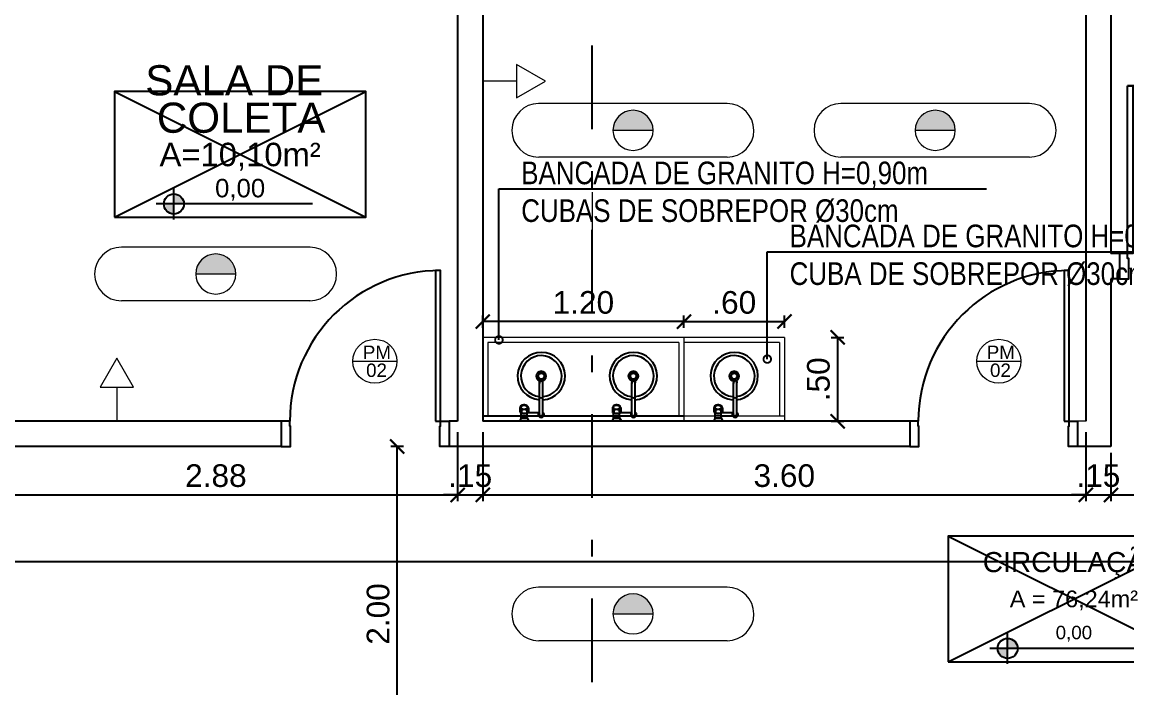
# Model space of a CAD drawing. Header units: inches. Extents: x 44782 to 44933, y 6798 to 6838.
# Drawn here: x 44802.61 to 44809.21, y 6819.24 to 6823.21 of the extents above; entities that cross this region are included whole.
import ezdxf
from ezdxf import colors
from ezdxf.entities.mleader import LeaderData, LeaderLine
from ezdxf.enums import TextEntityAlignment as Align
from ezdxf.math import Vec2, Vec3

# ---------------------------------------------------------------- set-up
doc = ezdxf.new("R2010")
doc.units = ezdxf.units.IN
doc.header["$MEASUREMENT"] = 0
doc.linetypes.add('DASHDOT', pattern=[1, 0.5, -0.25, 0, -0.25])
doc.layers.get('Defpoints').update_dxf_attribs({"color": 250})
for name, color, linetype in [('APCOZ', 7, 'Continuous'), ('APCOZ-I', 251, 'Continuous'), ('LAMPADAS', 5, 'Continuous'), ('linha de corte', 1, 'Continuous'), ('PAREDES', 4, 'Continuous'), ('PONTO DENTISTA', 7, 'Continuous'), ('PORTAS', 2, 'Continuous'), ('TEXTO01', 7, 'Continuous'), ('TEXTO02', 3, 'Continuous'), ('TEXTO03', 2, 'Continuous')]:
    doc.layers.add(name, color=color, linetype=linetype)
doc.layers.add('at_Entity', color=7, linetype='Continuous', lineweight=9)
doc.layers.add('at_Text', color=7, linetype='Continuous', lineweight=9)
doc.layers.add('TOMADAS', color=150, linetype='Continuous', true_color=0x007fff)
doc.styles.add('ARIAL', font='ARIALN.TTF', dxfattribs={"height": 0.18})
doc.styles.add('Fonte 02', font='ARIALUNI.TTF')
doc.styles.add('FONTE01', font='swissi.ttf')
doc.styles.add('Fonte02', font='arial.ttf')
doc.styles.add('TEXTO1', font='swissko.ttf', dxfattribs={"width": 0.6, "height": 0.1})
doc.dimstyles.new('Esc 1-75', dxfattribs={"dimscale": 0.75, "dimtxt": 0.18, "dimasz": 0.1125, "dimexe": 0.05, "dimexo": 0.05, "dimgap": 0.06, "dimtad": 1, "dimzin": 4, "dimdsep": 46, "dimtxsty": 'Fonte 02', "dimblk": 'ARCHTICK', "dimcen": 0, "dimclrd": 250, "dimclre": 250, "dimadec": 0, "dimazin": 1, "dimtfac": 1, "dimtix": 1, "dimtmove": 1, "dimatfit": 3, "dimldrblk": 'ARCHTICK', "dimfxl": 0, "dimarcsym": 0})

# ---------------------------------------------------------------- blocks, each defined once
blk = doc.blocks.new('A$C2B7D2525')
at = {"layer": 'at_Entity', "true_color": 0x007fff}
h = blk.add_hatch(color=150, dxfattribs=at)
h.dxf.hatch_style = 1
h.paths.add_polyline_path([(0.723, 0.2795, 0.414214), (0.6034, 0.1599, 0.002212), (0.6034, 0.1588), (0.8427, 0.1588, 0.002212), (0.8427, 0.1599, 0.414214)])
at = {"layer": 'at_Entity', "color": 150, "true_color": 0x007fff}
for p, q in [((1.2852, 0.3197), (0.1609, 0.3197)), ((0.7241, 0.1588), (0.6034, 0.1588)), ((0.8427, 0.1588), (0.6034, 0.1588)), ((0.8427, 0.1588), (0.7241, 0.1588)), ((0.8427, 0.1588), (0.7241, 0.1588)), ((1.2852, 0), (0.1609, 0))]:
    blk.add_line(p, q, dxfattribs=at)
for centre, radius, start, end in [((0.1599, 0.1599), 0.1599, 90, 180), ((0.723, 0.1599), 0.1196, 90, 180), ((0.723, 0.1599), 0.1196, 360, 90), ((1.2841, 0.1599), 0.1599, 0.00268, 90), ((0.1599, 0.1599), 0.1599, 180, 270), ((0.723, 0.1599), 0.1196, 180, 270), ((0.723, 0.1599), 0.1196, 270, 0), ((1.2841, 0.1599), 0.1599, 270.00537, 0.00268)]:
    blk.add_arc(centre, radius, start, end, dxfattribs=at)
blk = doc.blocks.new('Leg_Ambiente05_50')
at = {"layer": 'TEXTO01', "linetype": 'Continuous', "ltscale": 0.0001}
h = blk.add_hatch(color=256, dxfattribs=at)
h.paths.add_polyline_path([(-0.2635, -0.157), (-0.2635, -0.1969), (-0.2235, -0.1969, 0.414214)])
h.paths.add_polyline_path([(-0.2635, -0.1969), (-0.3034, -0.1969, 0.414214), (-0.2635, -0.2368)])
at = {"layer": 'Defpoints'}
for p, q in [((-0.5, -0.25), (0.5, 0.25)), ((-0.5, 0.25), (0.5, -0.25))]:
    blk.add_line(p, q, dxfattribs=at)
blk.add_lwpolyline([(-0.5, -0.25), (0.5, -0.25), (0.5, 0.25), (-0.5, 0.25)], close=True, dxfattribs=at)
at = {"layer": 'TEXTO01', "linetype": 'Continuous', "ltscale": 0.0001}
for p, q in [((-0.2635, -0.2589), (-0.2635, -0.1349)), ((0.2874, -0.1969), (-0.3344, -0.1969))]:
    blk.add_line(p, q, dxfattribs=at)
blk.add_circle((-0.2635, -0.1969), 0.0399, dxfattribs=at)
at = {"layer": 'TEXTO01', "style": 'FONTE01'}
blk.add_attdef('NÍVEL', text='', height=0.08, dxfattribs=at).set_placement((0, -0.1338), align=Align.MIDDLE_CENTER)
at = {"layer": 'TEXTO02', "style": 'Fonte02'}
blk.add_attdef('ÁREA', text='', height=0.1, dxfattribs=at).set_placement((0, 0.0311), align=Align.MIDDLE_CENTER)
at = {"layer": 'TEXTO03', "style": 'Fonte02'}
for tag, p in [('AMB1', (0.0037, 0.5301)), ('AMB1', (0, 0.3711)), ('AMB2', (0, 0.2036))]:
    blk.add_attdef(tag, text='', height=0.12, dxfattribs=at).set_placement(p, align=Align.MIDDLE_CENTER)
blk = doc.blocks.new('A$C1E546F2D')
at = {"layer": 'PORTAS'}
for points in [[(0.921, 0.1503), (0.9507, 0.1503), (0.9507, 1.0502), (0.921, 1.0502), (0.921, 0.1503)], [(0, 0.1503), (0, 0), (0.055, 0), (0.055, 0.1207), (0.0508, 0.1207), (0.0508, 0.1503), (0, 0.1503)], [(1.0015, 0.1503), (1.0015, 0), (0.9464, 0), (0.9464, 0.1207), (0.9507, 0.1207), (0.9507, 0.1503), (1.0015, 0.1503)]]:
    blk.add_lwpolyline(points, dxfattribs=at)
blk.add_arc((0.9507, 0.1503), 0.8998, 90, 180, dxfattribs=at)
blk = doc.blocks.new('A$C47793E6F')
at = {"layer": 'PORTAS'}
blk.add_lwpolyline([(0.0487, 1.1518), (0.0805, 1.1518), (0.0805, 0.1503), (0.0487, 0.1503)], close=True, dxfattribs=at)
for points in [[(0, 0.1503), (0, 0), (0.055, 0), (0.055, 0.1207), (0.0487, 0.1207), (0.0487, 0.1503), (0, 0.1503)], [(1.0989, 0.1503), (1.0989, 0), (1.0438, 0), (1.0438, 0.1207), (1.0502, 0.1207), (1.0502, 0.1503), (1.0989, 0.1503)]]:
    blk.add_lwpolyline(points, dxfattribs=at)
blk.add_arc((0.0487, 0.1503), 1.0015, 0, 90, dxfattribs=at)
blk = doc.blocks.new('_DotSmall')
at = {"color": 0, "linetype": 'ByBlock', "const_width": 0.5}
blk.add_lwpolyline([(-0.0625, 0, 1), (0.0625, 0, 1)], format="xyb", close=True, dxfattribs=at)
blk = doc.blocks.new('A$C4BC3063A')
at = {"layer": 'at_Entity', "color": 150, "true_color": 0x007fff}
for p, q in [((0.2011, 0), (0.2011, 0.199)), ((0.2011, 0.199), (0.3748, 0.0995)), ((0.2011, 0.0995), (0, 0.0995)), ((0.3748, 0.0995), (0.2011, 0))]:
    blk.add_line(p, q, dxfattribs=at)
blk = doc.blocks.new('_ARCHTICK')
at = {"color": 0, "linetype": 'ByBlock', "const_width": 0.15}
blk.add_lwpolyline([(-0.5, -0.5), (0.5, 0.5)], dxfattribs=at)
blk = doc.blocks.new('*D165')
at = {"layer": 'at_Text', "color": 250, "lineweight": -2, "transparency": 16777216}
for p, q in [((44805.3629, 6824.6013), (44805.3629, 6824.6763)), ((44808.9602, 6824.6013), (44808.9602, 6824.6763)), ((44808.9602, 6824.6388), (44805.3629, 6824.6388))]:
    blk.add_line(p, q, dxfattribs=at)
at = {"layer": 'Defpoints', "color": 0, "transparency": 16777216}
for p in [(44805.3629, 6824.6388), (44808.9602, 6824.4552), (44805.3629, 6820.805)]:
    blk.add_point(p, dxfattribs=at)
at = {"layer": 'at_Text', "color": 250, "lineweight": -2, "transparency": 16777216, "xscale": 0.084375, "yscale": 0.084375, "zscale": 0.084375, "rotation": 180}
blk.add_blockref('_ARCHTICK', (44805.3629, 6824.6388), dxfattribs=at)
at = {"layer": 'at_Text', "color": 250, "lineweight": -2, "transparency": 16777216, "xscale": 0.084375, "yscale": 0.084375, "zscale": 0.084375}
blk.add_blockref('_ARCHTICK', (44808.9602, 6824.6388), dxfattribs=at)
at = {"layer": 'at_Text', "color": 0, "transparency": 16777216, "insert": (44807.1616, 6824.7528), "char_height": 0.135, "attachment_point": 5, "style": 'Fonte 02'}
blk.add_mtext('3.60', dxfattribs=at)
blk = doc.blocks.new('*D211')
at = {"layer": 'at_Text', "color": 250, "lineweight": -2, "transparency": 16777216}
for p, q in [((44804.8901, 6820.6817), (44804.8151, 6820.6817)), ((44804.8526, 6818.682), (44804.8526, 6820.6817)), ((44804.8526, 6818.682), (44804.8151, 6818.682))]:
    blk.add_line(p, q, dxfattribs=at)
at = {"layer": 'Defpoints', "color": 0, "transparency": 16777216}
for p in [(44804.8526, 6820.6817), (44805.1069, 6820.6817), (44804.8526, 6818.682)]:
    blk.add_point(p, dxfattribs=at)
at = {"layer": 'at_Text', "color": 250, "lineweight": -2, "transparency": 16777216, "xscale": 0.084375, "yscale": 0.084375, "zscale": 0.084375}
for p, rotation in [((44804.8526, 6820.6817), 90), ((44804.8526, 6818.682), 270)]:
    blk.add_blockref('_ARCHTICK', p, dxfattribs=dict(at, rotation=rotation))
at = {"layer": 'at_Text', "color": 0, "transparency": 16777216, "insert": (44804.7387, 6819.6818), "char_height": 0.135, "attachment_point": 5, "rotation": 90, "style": 'Fonte 02'}
blk.add_mtext('2.00', dxfattribs=at)
blk = doc.blocks.new('*D219')
at = {"layer": 'at_Text', "color": 250, "lineweight": -2, "transparency": 16777216}
for p, q in [((44802.3283, 6820.7677), (44802.3283, 6820.3552)), ((44805.2127, 6820.7677), (44805.2127, 6820.3552)), ((44802.3283, 6820.3927), (44805.2127, 6820.3927))]:
    blk.add_line(p, q, dxfattribs=at)
at = {"layer": 'Defpoints', "color": 0, "transparency": 16777216}
for p in [(44802.3283, 6820.8319), (44805.2127, 6820.8319), (44805.2127, 6820.3927)]:
    blk.add_point(p, dxfattribs=at)
at = {"layer": 'at_Text', "color": 250, "lineweight": -2, "transparency": 16777216, "xscale": 0.084375, "yscale": 0.084375, "zscale": 0.084375, "rotation": 180}
blk.add_blockref('_ARCHTICK', (44802.3283, 6820.3927), dxfattribs=at)
at = {"layer": 'at_Text', "color": 250, "lineweight": -2, "transparency": 16777216, "xscale": 0.084375, "yscale": 0.084375, "zscale": 0.084375}
blk.add_blockref('_ARCHTICK', (44805.2127, 6820.3927), dxfattribs=at)
at = {"layer": 'at_Text', "color": 0, "transparency": 16777216, "insert": (44803.7705, 6820.5067), "char_height": 0.135, "attachment_point": 5, "style": 'Fonte 02'}
blk.add_mtext('2.88', dxfattribs=at)
blk = doc.blocks.new('*D220')
at = {"layer": 'at_Text', "color": 250, "lineweight": -2, "transparency": 16777216}
for p, q in [((44805.2127, 6820.7677), (44805.2127, 6820.3552)), ((44805.3629, 6820.7677), (44805.3629, 6820.3552)), ((44805.2127, 6820.3927), (44805.1283, 6820.3927)), ((44805.2127, 6820.3927), (44805.3629, 6820.3927)), ((44805.3629, 6820.3927), (44805.4473, 6820.3927))]:
    blk.add_line(p, q, dxfattribs=at)
at = {"layer": 'Defpoints', "color": 0, "transparency": 16777216}
for p in [(44805.2127, 6820.8319), (44805.3629, 6820.8319), (44805.3629, 6820.3927)]:
    blk.add_point(p, dxfattribs=at)
at = {"layer": 'at_Text', "color": 250, "lineweight": -2, "transparency": 16777216, "xscale": 0.084375, "yscale": 0.084375, "zscale": 0.084375}
blk.add_blockref('_ARCHTICK', (44805.2127, 6820.3927), dxfattribs=at)
at = {"layer": 'at_Text', "color": 250, "lineweight": -2, "transparency": 16777216, "xscale": 0.084375, "yscale": 0.084375, "zscale": 0.084375, "rotation": 180}
blk.add_blockref('_ARCHTICK', (44805.3629, 6820.3927), dxfattribs=at)
at = {"layer": 'at_Text', "color": 0, "transparency": 16777216, "insert": (44805.2878, 6820.5067), "char_height": 0.135, "attachment_point": 5, "style": 'Fonte 02'}
blk.add_mtext('.15', dxfattribs=at)
blk = doc.blocks.new('*D221')
at = {"layer": 'at_Text', "color": 250, "lineweight": -2, "transparency": 16777216}
for p, q in [((44805.3629, 6820.7677), (44805.3629, 6820.3552)), ((44808.9602, 6820.7677), (44808.9602, 6820.3552)), ((44805.3629, 6820.3927), (44808.9602, 6820.3927))]:
    blk.add_line(p, q, dxfattribs=at)
at = {"layer": 'Defpoints', "color": 0, "transparency": 16777216}
for p in [(44805.3629, 6820.8319), (44808.9602, 6820.8319), (44808.9602, 6820.3927)]:
    blk.add_point(p, dxfattribs=at)
at = {"layer": 'at_Text', "color": 250, "lineweight": -2, "transparency": 16777216, "xscale": 0.084375, "yscale": 0.084375, "zscale": 0.084375, "rotation": 180}
blk.add_blockref('_ARCHTICK', (44805.3629, 6820.3927), dxfattribs=at)
at = {"layer": 'at_Text', "color": 250, "lineweight": -2, "transparency": 16777216, "xscale": 0.084375, "yscale": 0.084375, "zscale": 0.084375}
blk.add_blockref('_ARCHTICK', (44808.9602, 6820.3927), dxfattribs=at)
at = {"layer": 'at_Text', "color": 0, "transparency": 16777216, "insert": (44807.1616, 6820.5067), "char_height": 0.135, "attachment_point": 5, "style": 'Fonte 02'}
blk.add_mtext('3.60', dxfattribs=at)
blk = doc.blocks.new('*D222')
at = {"layer": 'at_Text', "color": 250, "lineweight": -2, "transparency": 16777216}
for p, q in [((44808.9602, 6820.7677), (44808.9602, 6820.3552)), ((44809.1105, 6820.6442), (44809.1105, 6820.3552)), ((44808.9602, 6820.3927), (44808.8758, 6820.3927)), ((44808.9602, 6820.3927), (44809.1105, 6820.3927)), ((44809.1105, 6820.3927), (44809.1949, 6820.3927))]:
    blk.add_line(p, q, dxfattribs=at)
at = {"layer": 'Defpoints', "color": 0, "transparency": 16777216}
for p in [(44808.9602, 6820.8319), (44809.1105, 6820.6817), (44809.1105, 6820.3927)]:
    blk.add_point(p, dxfattribs=at)
at = {"layer": 'at_Text', "color": 250, "lineweight": -2, "transparency": 16777216, "xscale": 0.084375, "yscale": 0.084375, "zscale": 0.084375}
blk.add_blockref('_ARCHTICK', (44808.9602, 6820.3927), dxfattribs=at)
at = {"layer": 'at_Text', "color": 250, "lineweight": -2, "transparency": 16777216, "xscale": 0.084375, "yscale": 0.084375, "zscale": 0.084375, "rotation": 180}
blk.add_blockref('_ARCHTICK', (44809.1105, 6820.3927), dxfattribs=at)
at = {"layer": 'at_Text', "color": 0, "transparency": 16777216, "insert": (44809.0353, 6820.5067), "char_height": 0.135, "attachment_point": 5, "style": 'Fonte 02'}
blk.add_mtext('.15', dxfattribs=at)
blk = doc.blocks.new('*D223')
at = {"layer": 'at_Text', "color": 250, "lineweight": -2, "transparency": 16777216}
for p, q in [((44809.1105, 6820.6442), (44809.1105, 6820.3552)), ((44810.3103, 6820.6442), (44810.3103, 6820.3552)), ((44809.1105, 6820.3927), (44810.3103, 6820.3927))]:
    blk.add_line(p, q, dxfattribs=at)
at = {"layer": 'Defpoints', "color": 0, "transparency": 16777216}
for p in [(44809.1105, 6820.6817), (44810.3103, 6820.6817), (44810.3103, 6820.3927)]:
    blk.add_point(p, dxfattribs=at)
at = {"layer": 'at_Text', "color": 250, "lineweight": -2, "transparency": 16777216, "xscale": 0.084375, "yscale": 0.084375, "zscale": 0.084375, "rotation": 180}
blk.add_blockref('_ARCHTICK', (44809.1105, 6820.3927), dxfattribs=at)
at = {"layer": 'at_Text', "color": 250, "lineweight": -2, "transparency": 16777216, "xscale": 0.084375, "yscale": 0.084375, "zscale": 0.084375}
blk.add_blockref('_ARCHTICK', (44810.3103, 6820.3927), dxfattribs=at)
at = {"layer": 'at_Text', "color": 0, "transparency": 16777216, "insert": (44809.7104, 6820.5067), "char_height": 0.135, "attachment_point": 5, "style": 'Fonte 02'}
blk.add_mtext('1.20', dxfattribs=at)
blk = doc.blocks.new('*D237')
at = {"layer": 'at_Text', "color": 250, "lineweight": -2, "transparency": 16777216}
for p, q in [((44793.8156, 6820.3694), (44793.8156, 6819.9569)), ((44826.9553, 6820.3694), (44826.9553, 6819.9569)), ((44793.8156, 6819.9944), (44826.9553, 6819.9944))]:
    blk.add_line(p, q, dxfattribs=at)
at = {"layer": 'Defpoints', "color": 0, "transparency": 16777216}
for p in [(44793.8156, 6820.6817), (44826.9553, 6820.6817), (44826.9553, 6819.9944)]:
    blk.add_point(p, dxfattribs=at)
at = {"layer": 'at_Text', "color": 250, "lineweight": -2, "transparency": 16777216, "xscale": 0.084375, "yscale": 0.084375, "zscale": 0.084375, "rotation": 180}
blk.add_blockref('_ARCHTICK', (44793.8156, 6819.9944), dxfattribs=at)
at = {"layer": 'at_Text', "color": 250, "lineweight": -2, "transparency": 16777216, "xscale": 0.084375, "yscale": 0.084375, "zscale": 0.084375}
blk.add_blockref('_ARCHTICK', (44826.9553, 6819.9944), dxfattribs=at)
at = {"layer": 'at_Text', "color": 0, "transparency": 16777216, "insert": (44810.3854, 6820.1084), "char_height": 0.135, "attachment_point": 5, "style": 'Fonte 02'}
blk.add_mtext('33.14', dxfattribs=at)
blk = doc.blocks.new('*D243')
at = {"layer": 'at_Text', "color": 250, "lineweight": -2, "transparency": 16777216}
for p, q in [((44805.3629, 6821.3891), (44805.3629, 6821.4641)), ((44806.5629, 6821.4266), (44805.3629, 6821.4266)), ((44806.5629, 6821.3891), (44806.5629, 6821.4641))]:
    blk.add_line(p, q, dxfattribs=at)
at = {"layer": 'Defpoints', "color": 0, "transparency": 16777216}
for p in [(44805.3629, 6821.4266), (44805.3629, 6821.3329), (44806.5629, 6821.3329)]:
    blk.add_point(p, dxfattribs=at)
at = {"layer": 'at_Text', "color": 250, "lineweight": -2, "transparency": 16777216, "xscale": 0.084375, "yscale": 0.084375, "zscale": 0.084375, "rotation": 180}
blk.add_blockref('_ARCHTICK', (44805.3629, 6821.4266), dxfattribs=at)
at = {"layer": 'at_Text', "color": 250, "lineweight": -2, "transparency": 16777216, "xscale": 0.084375, "yscale": 0.084375, "zscale": 0.084375}
blk.add_blockref('_ARCHTICK', (44806.5629, 6821.4266), dxfattribs=at)
at = {"layer": 'at_Text', "color": 0, "transparency": 16777216, "insert": (44805.9629, 6821.5406), "char_height": 0.135, "attachment_point": 5, "style": 'Fonte 02'}
blk.add_mtext('1.20', dxfattribs=at)
blk = doc.blocks.new('*D244')
at = {"layer": 'at_Text', "color": 250, "lineweight": -2, "transparency": 16777216}
for p, q in [((44806.5629, 6821.3891), (44806.5629, 6821.4641)), ((44806.5629, 6821.4266), (44807.1629, 6821.4266)), ((44807.1629, 6821.3891), (44807.1629, 6821.4641))]:
    blk.add_line(p, q, dxfattribs=at)
at = {"layer": 'Defpoints', "color": 0, "transparency": 16777216}
for p in [(44807.1629, 6821.4266), (44806.5629, 6821.3329), (44807.1629, 6821.3329)]:
    blk.add_point(p, dxfattribs=at)
at = {"layer": 'at_Text', "color": 250, "lineweight": -2, "transparency": 16777216, "xscale": 0.084375, "yscale": 0.084375, "zscale": 0.084375, "rotation": 180}
blk.add_blockref('_ARCHTICK', (44806.5629, 6821.4266), dxfattribs=at)
at = {"layer": 'at_Text', "color": 250, "lineweight": -2, "transparency": 16777216, "xscale": 0.084375, "yscale": 0.084375, "zscale": 0.084375}
blk.add_blockref('_ARCHTICK', (44807.1629, 6821.4266), dxfattribs=at)
at = {"layer": 'at_Text', "color": 0, "transparency": 16777216, "insert": (44806.8629, 6821.5406), "char_height": 0.135, "attachment_point": 5, "style": 'Fonte 02'}
blk.add_mtext('.60', dxfattribs=at)
blk = doc.blocks.new('*D245')
at = {"layer": 'at_Text', "color": 250, "lineweight": -2, "transparency": 16777216}
for p, q in [((44807.442, 6821.3329), (44807.517, 6821.3329)), ((44807.4795, 6821.3329), (44807.4795, 6820.8319)), ((44807.442, 6820.8319), (44807.517, 6820.8319))]:
    blk.add_line(p, q, dxfattribs=at)
at = {"layer": 'Defpoints', "color": 0, "transparency": 16777216}
for p in [(44807.1629, 6821.3329), (44807.1629, 6820.8319), (44807.4795, 6820.8319)]:
    blk.add_point(p, dxfattribs=at)
at = {"layer": 'at_Text', "color": 250, "lineweight": -2, "transparency": 16777216, "xscale": 0.084375, "yscale": 0.084375, "zscale": 0.084375}
for p, rotation in [((44807.4795, 6821.3329), 90), ((44807.4795, 6820.8319), 270)]:
    blk.add_blockref('_ARCHTICK', p, dxfattribs=dict(at, rotation=rotation))
at = {"layer": 'at_Text', "color": 0, "transparency": 16777216, "insert": (44807.3656, 6821.0824), "char_height": 0.135, "attachment_point": 5, "rotation": 90, "style": 'Fonte 02'}
blk.add_mtext('.50', dxfattribs=at)

msp = doc.modelspace()

# ---------------------------------------------------------------- linework, layer by layer
for centre, radius in [((44805.7118, 6821.1017), 0.028), ((44805.7118, 6821.1017), 0.0177), ((44806.261, 6821.1017), 0.028), ((44806.261, 6821.1017), 0.0177), ((44806.8629, 6821.1017), 0.028), ((44806.8629, 6821.1017), 0.0177)]:
    msp.add_circle(centre, radius)
for centre, radius, start, end in [((44805.7118, 6821.1017), 0.1417, 273.53903, 265.62039), ((44805.7118, 6821.1017), 0.122, 274.11075, 264.91227), ((44806.261, 6821.1017), 0.1417, 273.53903, 265.62039), ((44806.261, 6821.1017), 0.122, 274.11075, 264.91227), ((44806.8629, 6821.1017), 0.1417, 273.53903, 265.62039), ((44806.8629, 6821.1017), 0.122, 274.11075, 264.91227)]:
    msp.add_arc(centre, radius, start, end)
at = {"layer": 'APCOZ'}
for p, q in [((44805.701, 6820.8867), (44805.701, 6821.0577)), ((44805.721, 6820.8867), (44805.721, 6821.0577)), ((44806.2525, 6820.8867), (44806.2525, 6821.0577)), ((44806.2725, 6820.8867), (44806.2725, 6821.0577)), ((44806.8585, 6820.8867), (44806.8585, 6821.0577)), ((44806.8785, 6820.8867), (44806.8785, 6821.0577)), ((44805.5845, 6820.9117), (44805.5845, 6820.89)), ((44805.6345, 6820.9117), (44805.6345, 6820.89)), ((44806.136, 6820.9117), (44806.136, 6820.89)), ((44806.186, 6820.9117), (44806.186, 6820.89)), ((44806.742, 6820.9117), (44806.742, 6820.89)), ((44806.792, 6820.9117), (44806.792, 6820.89)), ((44805.5919, 6820.8534), (44805.5811, 6820.8319)), ((44805.5919, 6820.8534), (44805.5919, 6820.8775)), ((44805.6271, 6820.8534), (44805.6271, 6820.8626)), ((44805.6969, 6820.8626), (44805.6271, 6820.8626)), ((44805.6271, 6820.8534), (44805.6379, 6820.8319)), ((44805.6969, 6820.8826), (44805.6322, 6820.8826)), ((44806.1434, 6820.8534), (44806.1327, 6820.8319)), ((44806.1434, 6820.8534), (44806.1434, 6820.8775)), ((44806.1786, 6820.8534), (44806.1786, 6820.8626)), ((44806.2485, 6820.8626), (44806.1786, 6820.8626)), ((44806.1786, 6820.8534), (44806.1894, 6820.8319)), ((44806.2485, 6820.8826), (44806.1837, 6820.8826)), ((44806.7494, 6820.8534), (44806.7386, 6820.8319)), ((44806.7494, 6820.8534), (44806.7494, 6820.8775)), ((44806.7846, 6820.8534), (44806.7846, 6820.8626)), ((44806.8544, 6820.8626), (44806.7846, 6820.8626)), ((44806.7846, 6820.8534), (44806.7953, 6820.8319)), ((44806.8544, 6820.8826), (44806.7896, 6820.8826))]:
    msp.add_line(p, q, dxfattribs=at)
at = {"layer": 'APCOZ', "linetype": 'Continuous'}
for points in [[(44805.6345, 6820.9121, 0), (44805.634, 6820.9153, 0), (44805.6326, 6820.9183, 0), (44805.6305, 6820.9212, 0), (44805.6277, 6820.9237, 0), (44805.6244, 6820.9258, 0), (44805.6205, 6820.9275, 0), (44805.6162, 6820.9286, 0), (44805.6118, 6820.9292, 0), (44805.6072, 6820.9292, 0), (44805.6028, 6820.9286, 0), (44805.5985, 6820.9275, 0), (44805.5947, 6820.9258, 0), (44805.5913, 6820.9237, 0), (44805.5885, 6820.9212, 0), (44805.5864, 6820.9183, 0), (44805.585, 6820.9153, 0), (44805.5845, 6820.9121, 0)], [(44805.5845, 6820.89, 0), (44805.5848, 6820.8873, 0), (44805.5857, 6820.8846, 0), (44805.5873, 6820.882, 0), (44805.5893, 6820.8796, 0), (44805.5919, 6820.8775, 0)], [(44805.6322, 6820.8826, 0), (44805.633, 6820.884, 0), (44805.6337, 6820.8855, 0), (44805.6341, 6820.887, 0), (44805.6344, 6820.8885, 0), (44805.6345, 6820.89, 0)], [(44806.186, 6820.9121, 0), (44806.1855, 6820.9153, 0), (44806.1842, 6820.9183, 0), (44806.1821, 6820.9212, 0), (44806.1793, 6820.9237, 0), (44806.1759, 6820.9258, 0), (44806.172, 6820.9275, 0), (44806.1678, 6820.9286, 0), (44806.1633, 6820.9292, 0), (44806.1588, 6820.9292, 0), (44806.1543, 6820.9286, 0), (44806.1501, 6820.9275, 0), (44806.1462, 6820.9258, 0), (44806.1428, 6820.9237, 0), (44806.14, 6820.9212, 0), (44806.1379, 6820.9183, 0), (44806.1366, 6820.9153, 0), (44806.136, 6820.9121, 0)], [(44806.136, 6820.89, 0), (44806.1363, 6820.8873, 0), (44806.1373, 6820.8846, 0), (44806.1388, 6820.882, 0), (44806.1409, 6820.8796, 0), (44806.1434, 6820.8775, 0)], [(44806.1837, 6820.8826, 0), (44806.1845, 6820.884, 0), (44806.1852, 6820.8855, 0), (44806.1856, 6820.887, 0), (44806.1859, 6820.8885, 0), (44806.186, 6820.89, 0)], [(44806.792, 6820.9121, 0), (44806.7914, 6820.9153, 0), (44806.7901, 6820.9183, 0), (44806.788, 6820.9212, 0), (44806.7852, 6820.9237, 0), (44806.7818, 6820.9258, 0), (44806.778, 6820.9275, 0), (44806.7737, 6820.9286, 0), (44806.7692, 6820.9292, 0), (44806.7647, 6820.9292, 0), (44806.7602, 6820.9286, 0), (44806.756, 6820.9275, 0), (44806.7521, 6820.9258, 0), (44806.7487, 6820.9237, 0), (44806.7459, 6820.9212, 0), (44806.7439, 6820.9183, 0), (44806.7425, 6820.9153, 0), (44806.742, 6820.9121, 0)], [(44806.742, 6820.89, 0), (44806.7423, 6820.8873, 0), (44806.7432, 6820.8846, 0), (44806.7447, 6820.882, 0), (44806.7468, 6820.8796, 0), (44806.7494, 6820.8775, 0)], [(44806.7896, 6820.8826, 0), (44806.7905, 6820.884, 0), (44806.7911, 6820.8855, 0), (44806.7916, 6820.887, 0), (44806.7919, 6820.8885, 0), (44806.792, 6820.89, 0)]]:
    msp.add_polyline3d(points, dxfattribs=at)
at = {"layer": 'APCOZ'}
for centre, radius, start, end in [((44805.711, 6821.0626), 0.0112, 333.72082, 206.27918), ((44806.2625, 6821.0626), 0.0112, 333.72082, 206.27918), ((44806.8685, 6821.0626), 0.0112, 333.72082, 206.27918), ((44805.711, 6820.8726), 0.0173, 125.41872, 144.5813), ((44805.711, 6820.8726), 0.0173, 215.4187, 324.5813), ((44805.711, 6820.8726), 0.0173, 35.4187, 54.58128), ((44805.711, 6820.8726), 0.0173, 324.5813, 35.4187), ((44806.2625, 6820.8726), 0.0173, 125.41872, 144.5813), ((44806.2625, 6820.8726), 0.0173, 215.4187, 324.5813), ((44806.2625, 6820.8726), 0.0173, 35.4187, 54.58128), ((44806.2625, 6820.8726), 0.0173, 324.5813, 35.4187), ((44806.8685, 6820.8726), 0.0173, 125.41872, 144.5813), ((44806.8685, 6820.8726), 0.0173, 215.4187, 324.5813), ((44806.8685, 6820.8726), 0.0173, 35.4187, 54.58128), ((44806.8685, 6820.8726), 0.0173, 324.5813, 35.4187)]:
    msp.add_arc(centre, radius, start, end, dxfattribs=at)
at = {"layer": 'APCOZ-I'}
for p, q in [((44805.701, 6821.0577), (44805.701, 6821.0626)), ((44805.721, 6821.0577), (44805.721, 6821.0626)), ((44806.2525, 6821.0577), (44806.2525, 6821.0626)), ((44806.2725, 6821.0577), (44806.2725, 6821.0626)), ((44806.8585, 6821.0577), (44806.8585, 6821.0626)), ((44806.8785, 6821.0577), (44806.8785, 6821.0626)), ((44805.5939, 6820.8979), (44805.5939, 6820.8765)), ((44805.6252, 6820.8979), (44805.6252, 6820.8765)), ((44806.1454, 6820.8979), (44806.1454, 6820.8765)), ((44806.1767, 6820.8979), (44806.1767, 6820.8765)), ((44806.7513, 6820.8979), (44806.7513, 6820.8765)), ((44806.7826, 6820.8979), (44806.7826, 6820.8765)), ((44805.5919, 6820.8534), (44805.6271, 6820.8534)), ((44805.6271, 6820.8626), (44805.6271, 6820.8775)), ((44805.701, 6820.869), (44805.701, 6820.8867)), ((44805.721, 6820.869), (44805.721, 6820.8867)), ((44806.1434, 6820.8534), (44806.1786, 6820.8534)), ((44806.1786, 6820.8626), (44806.1786, 6820.8775)), ((44806.2525, 6820.869), (44806.2525, 6820.8867)), ((44806.2725, 6820.869), (44806.2725, 6820.8867)), ((44806.7494, 6820.8534), (44806.7846, 6820.8534)), ((44806.7846, 6820.8626), (44806.7846, 6820.8775)), ((44806.8585, 6820.869), (44806.8585, 6820.8867)), ((44806.8785, 6820.869), (44806.8785, 6820.8867))]:
    msp.add_line(p, q, dxfattribs=at)
at = {"layer": 'APCOZ-I', "linetype": 'Continuous'}
for points in [[(44805.5845, 6820.9121, 0), (44805.5848, 6820.9091, 0), (44805.5858, 6820.9061, 0), (44805.5875, 6820.9033, 0), (44805.5899, 6820.9007, 0), (44805.5929, 6820.8985, 0)], [(44805.59, 6820.9153, 0), (44805.5904, 6820.9131, 0), (44805.5916, 6820.911, 0), (44805.5935, 6820.9092, 0), (44805.5961, 6820.9075, 0), (44805.5992, 6820.9062, 0), (44805.6027, 6820.9052, 0), (44805.6066, 6820.9047, 0), (44805.6105, 6820.9046, 0), (44805.6144, 6820.9049, 0), (44805.6181, 6820.9057, 0), (44805.6214, 6820.9068, 0), (44805.6243, 6820.9083, 0), (44805.6265, 6820.9101, 0), (44805.6281, 6820.9121, 0), (44805.6289, 6820.9142, 0), (44805.6289, 6820.9163, 0), (44805.6281, 6820.9185, 0), (44805.6265, 6820.9204, 0), (44805.6243, 6820.9222, 0), (44805.6214, 6820.9237, 0), (44805.6181, 6820.9249, 0), (44805.6144, 6820.9256, 0), (44805.6105, 6820.9259, 0), (44805.6066, 6820.9258, 0), (44805.6027, 6820.9253, 0), (44805.5992, 6820.9243, 0), (44805.5961, 6820.923, 0), (44805.5935, 6820.9214, 0), (44805.5916, 6820.9195, 0), (44805.5904, 6820.9174, 0), (44805.59, 6820.9153, 0)], [(44805.6261, 6820.8985, 0), (44805.629, 6820.9006, 0), (44805.6314, 6820.9031, 0), (44805.6331, 6820.9058, 0), (44805.6342, 6820.9087, 0), (44805.6345, 6820.9117, 0)], [(44806.136, 6820.9121, 0), (44806.1363, 6820.9091, 0), (44806.1373, 6820.9061, 0), (44806.139, 6820.9033, 0), (44806.1414, 6820.9007, 0), (44806.1444, 6820.8985, 0)], [(44806.1416, 6820.9153, 0), (44806.142, 6820.9131, 0), (44806.1431, 6820.911, 0), (44806.145, 6820.9092, 0), (44806.1476, 6820.9075, 0), (44806.1507, 6820.9062, 0), (44806.1543, 6820.9052, 0), (44806.1581, 6820.9047, 0), (44806.162, 6820.9046, 0), (44806.1659, 6820.9049, 0), (44806.1696, 6820.9057, 0), (44806.1729, 6820.9068, 0), (44806.1758, 6820.9083, 0), (44806.1781, 6820.9101, 0), (44806.1796, 6820.9121, 0), (44806.1804, 6820.9142, 0), (44806.1804, 6820.9163, 0), (44806.1796, 6820.9185, 0), (44806.1781, 6820.9204, 0), (44806.1758, 6820.9222, 0), (44806.1729, 6820.9237, 0), (44806.1696, 6820.9249, 0), (44806.1659, 6820.9256, 0), (44806.162, 6820.9259, 0), (44806.1581, 6820.9258, 0), (44806.1543, 6820.9253, 0), (44806.1507, 6820.9243, 0), (44806.1476, 6820.923, 0), (44806.145, 6820.9214, 0), (44806.1431, 6820.9195, 0), (44806.142, 6820.9174, 0), (44806.1416, 6820.9153, 0)], [(44806.1777, 6820.8985, 0), (44806.1806, 6820.9006, 0), (44806.1829, 6820.9031, 0), (44806.1846, 6820.9058, 0), (44806.1857, 6820.9087, 0), (44806.186, 6820.9117, 0)], [(44806.742, 6820.9121, 0), (44806.7423, 6820.9091, 0), (44806.7433, 6820.9061, 0), (44806.745, 6820.9033, 0), (44806.7474, 6820.9007, 0), (44806.7503, 6820.8985, 0)], [(44806.7475, 6820.9153, 0), (44806.7479, 6820.9131, 0), (44806.7491, 6820.911, 0), (44806.751, 6820.9092, 0), (44806.7536, 6820.9075, 0), (44806.7567, 6820.9062, 0), (44806.7602, 6820.9052, 0), (44806.764, 6820.9047, 0), (44806.768, 6820.9046, 0), (44806.7719, 6820.9049, 0), (44806.7756, 6820.9057, 0), (44806.7789, 6820.9068, 0), (44806.7818, 6820.9083, 0), (44806.784, 6820.9101, 0), (44806.7856, 6820.9121, 0), (44806.7864, 6820.9142, 0), (44806.7864, 6820.9163, 0), (44806.7856, 6820.9185, 0), (44806.784, 6820.9204, 0), (44806.7818, 6820.9222, 0), (44806.7789, 6820.9237, 0), (44806.7756, 6820.9249, 0), (44806.7719, 6820.9256, 0), (44806.768, 6820.9259, 0), (44806.764, 6820.9258, 0), (44806.7602, 6820.9253, 0), (44806.7567, 6820.9243, 0), (44806.7536, 6820.923, 0), (44806.751, 6820.9214, 0), (44806.7491, 6820.9195, 0), (44806.7479, 6820.9174, 0), (44806.7475, 6820.9153, 0)], [(44806.7836, 6820.8985, 0), (44806.7865, 6820.9006, 0), (44806.7889, 6820.9031, 0), (44806.7906, 6820.9058, 0), (44806.7916, 6820.9087, 0), (44806.792, 6820.9117, 0)], [(44805.5919, 6820.8775, 0), (44805.5921, 6820.8774, 0), (44805.5924, 6820.8772, 0), (44805.5926, 6820.8771, 0), (44805.5928, 6820.8769, 0), (44805.5931, 6820.8768, 0)], [(44805.6259, 6820.8768, 0), (44805.6262, 6820.8769, 0), (44805.6264, 6820.8771, 0), (44805.6266, 6820.8772, 0), (44805.6269, 6820.8774, 0), (44805.6271, 6820.8775, 0)], [(44805.6271, 6820.8775, 0), (44805.6283, 6820.8784, 0), (44805.6294, 6820.8794, 0), (44805.6305, 6820.8804, 0), (44805.6314, 6820.8815, 0), (44805.6322, 6820.8826, 0)], [(44806.1434, 6820.8775, 0), (44806.1437, 6820.8774, 0), (44806.1439, 6820.8772, 0), (44806.1441, 6820.8771, 0), (44806.1444, 6820.8769, 0), (44806.1446, 6820.8768, 0)], [(44806.1774, 6820.8768, 0), (44806.1777, 6820.8769, 0), (44806.1779, 6820.8771, 0), (44806.1782, 6820.8772, 0), (44806.1784, 6820.8774, 0), (44806.1786, 6820.8775, 0)], [(44806.1786, 6820.8775, 0), (44806.1798, 6820.8784, 0), (44806.181, 6820.8794, 0), (44806.182, 6820.8804, 0), (44806.1829, 6820.8815, 0), (44806.1837, 6820.8826, 0)], [(44806.7494, 6820.8775, 0), (44806.7496, 6820.8774, 0), (44806.7498, 6820.8772, 0), (44806.7501, 6820.8771, 0), (44806.7503, 6820.8769, 0), (44806.7506, 6820.8768, 0)], [(44806.7834, 6820.8768, 0), (44806.7836, 6820.8769, 0), (44806.7839, 6820.8771, 0), (44806.7841, 6820.8772, 0), (44806.7844, 6820.8774, 0), (44806.7846, 6820.8775, 0)], [(44806.7846, 6820.8775, 0), (44806.7858, 6820.8784, 0), (44806.7869, 6820.8794, 0), (44806.7879, 6820.8804, 0), (44806.7888, 6820.8815, 0), (44806.7896, 6820.8826, 0)]]:
    msp.add_polyline3d(points, dxfattribs=at)
at = {"layer": 'APCOZ-I'}
for centre, radius, start, end in [((44805.711, 6821.0626), 0.01, 0, 180), ((44806.2625, 6821.0626), 0.01, 0, 180), ((44806.8685, 6821.0626), 0.01, 0, 180), ((44805.711, 6820.9961), 0.0233, 244.55551, 295.44449), ((44806.2625, 6820.9961), 0.0233, 244.55551, 295.44449), ((44806.8685, 6820.9961), 0.0233, 244.55551, 295.44449), ((44805.5939, 6820.9002), 0.002, 237.84409, 296.02511), ((44805.6095, 6820.8683), 0.0335, 63.97489, 116.02511), ((44805.6251, 6820.9002), 0.002, 243.97489, 302.15591), ((44806.1455, 6820.9002), 0.002, 237.84409, 296.02511), ((44806.161, 6820.8683), 0.0335, 63.97489, 116.02511), ((44806.1766, 6820.9002), 0.002, 243.97489, 302.15591), ((44806.7514, 6820.9002), 0.002, 237.84409, 296.02511), ((44806.767, 6820.8683), 0.0335, 63.97489, 116.02511), ((44806.7826, 6820.9002), 0.002, 243.97489, 302.15591), ((44805.6095, 6820.5567), 0.2786, 84.37523, 95.62477), ((44805.6095, 6820.7824), 0.0816, 77.53823, 102.46177), ((44805.5941, 6820.8785), 0.002, 238.43251, 285.68606), ((44805.6095, 6820.8237), 0.0549, 74.31395, 105.68605), ((44805.6249, 6820.8785), 0.002, 254.31395, 301.56748), ((44805.711, 6820.8726), 0.0173, 144.5813, 215.4187), ((44805.711, 6820.8726), 0.0126, 142.25181, 37.74819), ((44805.711, 6820.89), 0.0233, 244.55551, 295.44449), ((44806.161, 6820.5567), 0.2786, 84.37523, 95.62477), ((44806.161, 6820.7824), 0.0816, 77.53823, 102.46177), ((44806.1457, 6820.8785), 0.002, 238.43251, 285.68606), ((44806.161, 6820.8237), 0.0549, 74.31395, 105.68605), ((44806.1764, 6820.8785), 0.002, 254.31395, 301.56748), ((44806.2625, 6820.8726), 0.0173, 144.5813, 215.4187), ((44806.2625, 6820.8726), 0.0126, 142.25181, 37.74819), ((44806.2625, 6820.89), 0.0233, 244.55551, 295.44449), ((44806.767, 6820.5567), 0.2786, 84.37523, 95.62477), ((44806.767, 6820.7824), 0.0816, 77.53823, 102.46177), ((44806.7516, 6820.8785), 0.002, 238.43251, 285.68606), ((44806.767, 6820.8237), 0.0549, 74.31395, 105.68605), ((44806.7824, 6820.8785), 0.002, 254.31395, 301.56748), ((44806.8685, 6820.8726), 0.0173, 144.5813, 215.4187), ((44806.8685, 6820.8726), 0.0126, 142.25181, 37.74819), ((44806.8685, 6820.89), 0.0233, 244.55551, 295.44449)]:
    msp.add_arc(centre, radius, start, end, dxfattribs=at)
at = {"layer": 'at_Entity', "color": 7}
msp.add_line((44806.0147, 6822.1989), (44806.0147, 6821.8244), dxfattribs=at)
at = {"layer": 'at_Entity', "color": 3}
for p, q in [((44806.5629, 6821.3329), (44805.3629, 6821.3329)), ((44806.5329, 6821.3029), (44805.3929, 6821.3029)), ((44805.3929, 6821.3029), (44805.3929, 6820.8619)), ((44806.5329, 6821.3029), (44806.5329, 6820.8619)), ((44806.5629, 6821.3329), (44806.5629, 6820.8319))]:
    msp.add_line(p, q, dxfattribs=at)
at = {"layer": 'at_Entity', "color": 0}
for p, q in [((44807.1629, 6821.3329), (44806.5629, 6821.3329)), ((44807.1329, 6821.3029), (44806.5629, 6821.3029)), ((44807.1329, 6821.3029), (44807.1329, 6820.8619)), ((44807.1629, 6821.3329), (44807.1629, 6820.8319)), ((44807.1629, 6820.8619), (44806.5629, 6820.8619)), ((44808.9602, 6820.8319), (44808.9116, 6820.8319))]:
    msp.add_line(p, q, dxfattribs=at)
for centre, radius, start, end in [((44805.7118, 6821.1017), 0.0307, 90, 180), ((44805.7118, 6821.1017), 0.0307, 180, 270), ((44805.7118, 6821.1017), 0.018, 90, 180), ((44805.7118, 6821.1017), 0.018, 180, 270), ((44805.7118, 6821.1017), 0.0307, 360, 90), ((44805.7118, 6821.1017), 0.018, 360, 90), ((44805.7118, 6821.1017), 0.018, 270, 0), ((44805.7118, 6821.1017), 0.0307, 270, 0), ((44806.261, 6821.1017), 0.0307, 90, 180), ((44806.261, 6821.1017), 0.0307, 90, 180), ((44806.261, 6821.1017), 0.0307, 180, 270), ((44806.261, 6821.1017), 0.0307, 180, 270), ((44806.261, 6821.1017), 0.018, 90, 180), ((44806.261, 6821.1017), 0.018, 90, 180), ((44806.261, 6821.1017), 0.018, 180, 270), ((44806.261, 6821.1017), 0.018, 180, 270), ((44806.261, 6821.1017), 0.0307, 360, 90), ((44806.261, 6821.1017), 0.0307, 360, 90), ((44806.261, 6821.1017), 0.018, 360, 90), ((44806.261, 6821.1017), 0.018, 360, 90), ((44806.261, 6821.1017), 0.018, 270, 0), ((44806.261, 6821.1017), 0.0307, 270, 0), ((44806.261, 6821.1017), 0.018, 270, 0), ((44806.261, 6821.1017), 0.0307, 270, 0), ((44806.8629, 6821.1017), 0.0307, 90, 180), ((44806.8629, 6821.1017), 0.0307, 180, 270), ((44806.8629, 6821.1017), 0.018, 90, 180), ((44806.8629, 6821.1017), 0.018, 180, 270), ((44806.8629, 6821.1017), 0.0307, 360, 90), ((44806.8629, 6821.1017), 0.018, 360, 90), ((44806.8629, 6821.1017), 0.018, 270, 0), ((44806.8629, 6821.1017), 0.0307, 270, 0)]:
    msp.add_arc(centre, radius, start, end, dxfattribs=at)
at = {"layer": 'linha de corte', "color": 6, "linetype": 'DASHDOT'}
msp.add_line((44806.0147, 6799.4751), (44806.0147, 6837.2931), dxfattribs=at)
at = {"layer": 'PAREDES'}
for p, q in [((44809.1105, 6827.98), (44809.1105, 6821.8328)), ((44808.9602, 6827.7811), (44808.9602, 6820.8319)), ((44805.3629, 6825.8301), (44805.3629, 6820.8319)), ((44805.2127, 6824.3319), (44805.2127, 6820.8319)), ((44809.1613, 6821.8328), (44809.1105, 6821.8328)), ((44809.1105, 6821.6826), (44809.1105, 6820.6817)), ((44809.1613, 6821.6826), (44809.1105, 6821.6826)), ((44804.1631, 6820.8319), (44802.1975, 6820.8319)), ((44805.2127, 6820.8319), (44805.1619, 6820.8319)), ((44807.9107, 6820.8319), (44805.3629, 6820.8319)), ((44804.1631, 6820.6817), (44802.1975, 6820.6817)), ((44807.9107, 6820.6817), (44805.1619, 6820.6817)), ((44809.1105, 6820.6817), (44808.9116, 6820.6817))]:
    msp.add_line(p, q, dxfattribs=at)
at = {"layer": 'PAREDES', "color": 3}
msp.add_line((44806.5629, 6820.8619), (44805.3629, 6820.8619), dxfattribs=at)
at = {"layer": 'TEXTO01', "lineweight": 9}
for p, q in [((44804.5887, 6821.1903), (44804.8514, 6821.1903)), ((44808.311, 6821.1903), (44808.5737, 6821.1903))]:
    msp.add_line(p, q, dxfattribs=at)
for centre in [(44804.7189, 6821.1903), (44808.4412, 6821.1903)]:
    msp.add_circle(centre, 0.1313, dxfattribs=at)

# ---------------------------------------------------------------- block references
ref = msp.add_blockref('Leg_Ambiente05_50', (44803.915, 6822.4242), dxfattribs=dict(xscale=1.5, yscale=1.5, zscale=1.5))
ref.add_attrib('AMB1', 'SALA DE ', dxfattribs={"layer": 'TEXTO03', "height": 0.18, "style": 'Fonte02'}).set_placement((44803.915, 6822.867), align=Align.MIDDLE_CENTER)
ref.add_attrib('AMB2', 'COLETA', dxfattribs={"layer": 'TEXTO03', "height": 0.18, "style": 'Fonte02'}).set_placement((44803.9212, 6822.6438), align=Align.MIDDLE_CENTER)
ref.add_attrib('ÁREA', 'A=10,10m²', dxfattribs={"layer": 'TEXTO02', "height": 0.14, "style": 'Fonte02'}).set_placement((44803.9151, 6822.4242), align=Align.MIDDLE_CENTER)
ref.add_attrib('NÍVEL', '0,00', dxfattribs={"layer": 'TEXTO01', "height": 0.11, "style": 'FONTE01'}).set_placement((44803.915, 6822.2235), align=Align.MIDDLE_CENTER)
ref = msp.add_blockref('Leg_Ambiente05_50', (44808.8893, 6819.772), dxfattribs=dict(xscale=1.5, yscale=1.5, zscale=1.5))
ref.add_attrib('AMB2', 'CIRCULAÇÃO', dxfattribs={"layer": 'TEXTO03', "height": 0.12, "style": 'Fonte02'}).set_placement((44808.8954, 6819.9916), align=Align.MIDDLE_CENTER)
ref.add_attrib('ÁREA', 'A = 76,24m²', dxfattribs={"layer": 'TEXTO02', "height": 0.1, "style": 'Fonte02'}).set_placement((44808.8894, 6819.772), align=Align.MIDDLE_CENTER)
ref.add_attrib('NÍVEL', '0,00', dxfattribs={"layer": 'TEXTO01', "height": 0.08, "style": 'FONTE01'}).set_placement((44808.8893, 6819.5713), align=Align.MIDDLE_CENTER)
at = {"layer": 'LAMPADAS'}
for p in [(44805.5361, 6822.4084), (44807.3389, 6822.4084), (44803.0469, 6821.5509), (44805.5361, 6819.5221)]:
    msp.add_blockref('A$C2B7D2525', p, dxfattribs=at)
at = {"layer": 'PORTAS'}
for name, p in [('A$C47793E6F', (44809.1613, 6821.6826)), ('A$C1E546F2D', (44804.1605, 6820.6817)), ('A$C1E546F2D', (44807.9101, 6820.6817))]:
    msp.add_blockref(name, p, dxfattribs=at)
at = {"layer": 'TOMADAS', "xscale": -1}
for p, rotation in [((44805.3629, 6822.9607), 180), ((44803.0794, 6820.834), 270)]:
    msp.add_blockref('A$C4BC3063A', p, dxfattribs=dict(at, rotation=rotation))

# ---------------------------------------------------------------- texts
at = {"layer": 'TEXTO01', "lineweight": 9, "ltscale": 0.0001, "char_height": 0.080083, "width": 0.240515, "attachment_point": 1, "style": 'TEXTO1'}
for s, insert in [('{\\fSansSerif|b0|i0|c2|p2;\\W1;PM}', (44804.6471, 6821.2836)), ('{\\fSansSerif|b0|i0|c2|p2;\\W1;PM}', (44808.3694, 6821.2836)), ('{\\fSansSerif|b0|i0|c2|p2;\\W1;02}', (44804.6666, 6821.1766)), ('{\\fSansSerif|b0|i0|c2|p2;\\W1;02}', (44808.3889, 6821.1766))]:
    msp.add_mtext(s, dxfattribs=dict(at, insert=insert))

# ---------------------------------------------------------------- dimensions: what is measured, and where the dimension line sits
at = {"layer": 'at_Text'}
dim = msp.add_linear_dim(base=(44805.3629, 6824.6388), p1=(44808.9602, 6824.4552), p2=(44805.3629, 6820.805), dimstyle='Esc 1-75', dxfattribs=at)
dim.commit()
dim.dimension.update_dxf_attribs({"geometry": '*D165', "text_midpoint": (44807.1616, 6824.7528)})
for base, p1, p2, override, picture, middle in [((44805.3629, 6821.4266), (44806.5629, 6821.3329), (44805.3629, 6821.3329), {"dimexe": 0.05, "dimexo": 0.05, "dimfxl": 0.05}, '*D243', (44805.9629, 6821.5406)), ((44807.1629, 6821.4266), (44806.5629, 6821.3329), (44807.1629, 6821.3329), {"dimexe": 0.05, "dimexo": 0.05, "dimfxl": 0.05}, '*D244', (44806.8629, 6821.5406)), ((44805.2127, 6820.3927), (44802.3283, 6820.8319), (44805.2127, 6820.8319), {"dimfxl": 0.5}, '*D219', (44803.7705, 6820.5067)), ((44805.3629, 6820.3927), (44805.2127, 6820.8319), (44805.3629, 6820.8319), {"dimfxl": 0.5}, '*D220', (44805.2878, 6820.5067)), ((44808.9602, 6820.3927), (44805.3629, 6820.8319), (44808.9602, 6820.8319), {"dimfxl": 0.5}, '*D221', (44807.1616, 6820.5067)), ((44809.1105, 6820.3927), (44808.9602, 6820.8319), (44809.1105, 6820.6817), {"dimfxl": 0.5}, '*D222', (44809.0353, 6820.5067)), ((44826.9553, 6819.9944), (44793.8156, 6820.6817), (44826.9553, 6820.6817), {"dimfxl": 0.5}, '*D237', (44810.3854, 6820.1084)), ((44810.3103, 6820.3927), (44809.1105, 6820.6817), (44810.3103, 6820.6817), {"dimfxl": 0.5}, '*D223', (44809.7104, 6820.5067))]:
    dim = msp.add_linear_dim(base=base, p1=p1, p2=p2, dimstyle='Esc 1-75', override=override, dxfattribs=at)
    dim.commit()
    dim.dimension.update_dxf_attribs({"geometry": picture, "text_midpoint": middle})
for base, p1, p2, picture, middle in [((44807.4795, 6820.8319), (44807.1629, 6821.3329), (44807.1629, 6820.8319), '*D245', (44807.3656, 6821.0824)), ((44804.8526, 6820.6817), (44804.8526, 6818.682), (44805.1069, 6820.6817), '*D211', (44804.7387, 6819.6818))]:
    dim = msp.add_linear_dim(base=base, p1=p1, p2=p2, angle=90, dimstyle='Esc 1-75', dxfattribs=at)
    dim.commit()
    dim.dimension.update_dxf_attribs({"geometry": picture, "text_midpoint": middle})

# ---------------------------------------------------------------- leaders
at = {"layer": 'PONTO DENTISTA'}
ml = msp.add_multileader_mtext('Standard', dxfattribs=at)
ml.set_content('BANCADA DE GRANITO H=0,90m\\PCUBAS DE SOBREPOR %%C30cm', color=256, style='ARIAL')
ml.set_leader_properties()
ml.set_arrow_properties(name='DOTSMALL')
ml.build(insert=Vec2(0, 0))
ml.multileader.update_dxf_attribs({"text_left_attachment_type": 6, "text_right_attachment_type": 6, "dogleg_length": 0.05, "arrow_head_size": 0.09, "scale": 0.75})
ctx = ml.context
ctx.base_point, ctx.scale, ctx.char_height, ctx.arrow_head_size, ctx.landing_gap_size, ctx.plane_origin = Vec3(44805.5172, 6822.2197), 0.75, 0.135, 0.09, 0.075, Vec3(44805.459, 6821.3177)
ctx.left_attachment, ctx.right_attachment = 6, 6
notes = []
notes.append((ctx, [(0, (1, 1, 0), (44805.459, 6822.2197), (1, 0), 0.0582, [(0, [(44805.459, 6821.3177)], 0, [])])]))
ctx.mtext.insert, ctx.mtext.flow_direction = Vec3(44805.5922, 6822.3817), 5
ml = msp.add_multileader_mtext('Standard', dxfattribs=at)
ml.set_content('BANCADA DE GRANITO H=0,75m\\PCUBA DE SOBREPOR %%C30cm', color=256, style='ARIAL')
ml.set_leader_properties()
ml.set_arrow_properties(name='DOTSMALL')
ml.build(insert=Vec2(0, 0))
ml.multileader.update_dxf_attribs({"text_left_attachment_type": 6, "text_right_attachment_type": 6, "dogleg_length": 0.05, "arrow_head_size": 0.09, "scale": 0.75})
ctx = ml.context
ctx.base_point, ctx.scale, ctx.char_height, ctx.arrow_head_size, ctx.landing_gap_size, ctx.plane_origin = Vec3(44807.1183, 6821.8436), 0.75, 0.135, 0.09, 0.075, Vec3(44807.0601, 6821.203)
ctx.left_attachment, ctx.right_attachment = 6, 6
notes.append((ctx, [(0, (1, 1, 0), (44807.0601, 6821.8436), (1, 0), 0.0582, [(0, [(44807.0601, 6821.203)], 0, [])])]))
ctx.mtext.insert, ctx.mtext.flow_direction = Vec3(44807.1933, 6822.0056), 5
for ctx, leaders in notes:
    for number, flags, end, landing, length, lines in leaders:
        leader = LeaderData()
        leader.index, (leader.has_last_leader_line, leader.has_dogleg_vector, leader.attachment_direction) = number, flags
        leader.last_leader_point, leader.dogleg_vector, leader.dogleg_length = Vec3(end), Vec3(landing), length
        for number, points, colour, breaks in lines:
            line = LeaderLine()
            line.index, line.vertices, line.color, line.breaks = number, Vec3.list(points), colors.encode_raw_color(colour), breaks
            leader.lines.append(line)
        ctx.leaders.append(leader)

doc.saveas('drawing.dxf')
